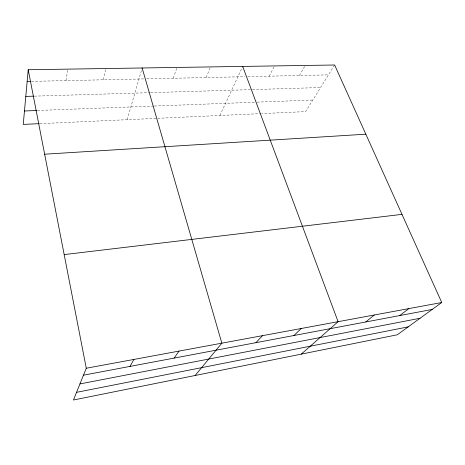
<?xml version="1.0" encoding="UTF-8"?>
<svg xmlns="http://www.w3.org/2000/svg" width="465" height="465" viewBox="0 0 465 465"><rect width="100%" height="100%" fill="white"/><g stroke="black" fill="none" stroke-linecap="round" stroke-linejoin="round"><path stroke-width="0.35" stroke-dasharray="2.33 1.74" d="M66.001 80.619L67.838 69.128M103.23 79.8L105.782 68.541M127.166 119.691L142.139 67.977M173.23 78.271L177.02 67.437M206.169 77.55L210.511 66.919M219.91 115.489L242.684 66.419M269.229 76.167L274.548 65.925M299.419 75.504L305.168 65.455M334.626 64.995L305.598 111.606L261.638 113.6M39.81 123.649L157.089 118.337M157.804 118.302L260.929 113.629M37.491 110.484L153.648 106.072M154.363 106.043L255.715 102.19M257.133 102.137L312.811 100.022M34.364 96.145L149.835 92.675M150.55 92.657L251.681 89.617M252.396 89.594L320.583 87.542M31.463 81.375L143.941 78.91M146.8 78.847L244.974 76.696M247.828 76.638L328.476 74.871"/><path stroke-width="0.7" d="M28.214 69.744L86.281 368.239L73.447 400.005L397.279 334.788L441.75 302.523L334.626 64.995L28.214 69.744L23.25 124.399L39.089 123.678M129.991 366.414L133.908 359.433M174.125 358.097L179.031 351.092M195.143 375.493L221.852 343.176L142.139 67.977M255.942 342.67L262.539 335.654M293.938 335.509L301.244 328.499M301.268 354.127L338.107 321.681L242.684 66.419M365.769 321.966L374.308 314.991M399.749 315.561L408.816 308.615M76.539 392.344L408.2 326.866M79.945 383.921L420.058 318.258M83.473 375.179L432.212 309.446M86.281 368.239L441.75 302.523M64.176 254.599L401.993 214.371M44.646 154.206L365.833 134.193M24.471 110.978L36.764 110.513M25.79 96.406L33.649 96.168M27.15 81.468L30.748 81.392"/></g></svg>
